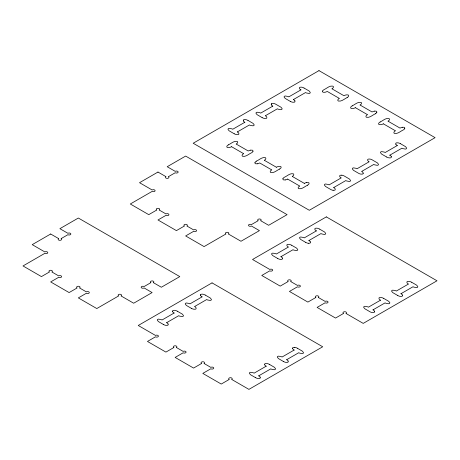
<?xml version="1.0" encoding="UTF-8"?>
<svg xmlns="http://www.w3.org/2000/svg" width="460" height="460" viewBox="0 0 460 460"><rect width="100%" height="100%" fill="white"/><g stroke="black" fill="none" stroke-linecap="round" stroke-linejoin="round"><path stroke-width="0.69" d="M252.954 151.363L252.902 150.598A1.363 0.788 0 0 0 252.137 150.155L250.671 150.15M254.984 162.576L255.035 163.34A1.363 0.788 0 0 0 255.806 163.783L257.272 163.789M282.94 178.716L282.992 179.475A1.363 0.788 0 0 0 283.757 179.923L285.223 179.929M322.563 91.074L322.615 91.839A1.363 0.788 0 0 0 323.386 92.282L324.852 92.287A5.6 3.231 0 0 0 327.233 91.419L339.348 98.411A6.59 3.806 0 0 0 338.652 98.883C337.835 99.308 337.289 100.803 338.52 101.062C341.774 101.677 344.465 98.739 347.15 97.577M376.797 112.343L376.746 111.584A1.363 0.788 0 0 0 375.981 111.142L374.515 111.13M404.748 128.484L404.697 127.719A1.363 0.788 0 0 0 403.932 127.276L402.466 127.27M271.314 103.897L271.296 104.742M200.6 294.653L200.583 295.498M363.147 173.656L363.164 172.81A5.6 3.231 0 0 0 361.658 171.436L373.767 164.439A6.59 3.806 0 0 0 374.589 164.841L377.332 165.335L378.241 165.025L378.534 164.352L377.424 162.909L372.33 159.936A5.48 3.162 0 0 0 369.782 159.039L368.454 159.091A1.363 0.788 0 0 0 367.684 159.534L367.666 160.379A5.6 3.231 0 0 0 369.173 161.759L357.063 168.751A6.59 3.806 0 0 0 356.247 168.348L353.498 167.854L352.59 168.17L352.297 168.843L353.406 170.28L358.501 173.253A5.48 3.162 0 0 0 361.054 174.15L362.382 174.098A1.363 0.788 0 0 0 363.153 173.656M244.823 122.274L232.743 129.248A6.59 3.806 0 0 0 231.92 128.846L229.178 128.351L228.263 128.668L227.976 129.34L229.086 130.784L234.18 133.751M272.78 106.133L260.693 113.114A6.59 3.806 0 0 0 259.871 112.712L257.128 112.211L256.22 112.527L255.927 113.2L257.036 114.643L262.131 117.616M300.909 89.89L288.822 96.87A6.59 3.806 0 0 0 288.006 96.468L285.263 95.973L284.349 96.29L284.061 96.962L285.171 98.4L290.266 101.373M237.36 131.916L249.446 124.942A6.59 3.806 0 0 0 250.263 125.338L253.011 125.839L253.92 125.522L254.207 124.85L253.103 123.406L248.009 120.434M293.445 99.538L305.532 92.558A6.59 3.806 0 0 0 306.348 92.96L309.097 93.455L310.005 93.144L310.293 92.471L309.183 91.028L304.089 88.055M228.373 144.86C231.052 143.698 233.743 140.76 236.998 141.375C238.228 141.634 237.688 143.129 236.865 143.554A6.59 3.806 0 0 1 236.17 144.026L248.256 151.001A5.6 3.231 0 0 1 250.66 150.132M256.502 161.098C259.187 159.942 261.878 156.998 265.132 157.619C266.363 157.872 265.817 159.367 265 159.792A6.59 3.806 0 0 1 264.305 160.27L276.391 167.244M352.216 105.84C354.896 104.679 357.587 101.74 360.841 102.361C362.077 102.614 361.531 104.109 360.709 104.535A6.59 3.806 0 0 1 360.013 105.006L372.1 111.987A5.6 3.231 0 0 1 374.503 111.113M279.571 169.079C276.885 170.24 274.195 173.178 270.94 172.558C269.709 172.304 270.256 170.809 271.072 170.384A6.59 3.806 0 0 1 271.768 169.912L259.681 162.938A5.6 3.231 0 0 1 257.278 163.806M375.279 113.821C372.6 114.983 369.909 117.921 366.654 117.3C365.424 117.047 365.964 115.552 366.787 115.126A6.59 3.806 0 0 1 367.482 114.655L355.396 107.674M380.167 121.98C382.846 120.819 385.543 117.881 388.792 118.502C390.028 118.755 389.482 120.25 388.666 120.675A6.59 3.806 0 0 1 387.97 121.147L400.056 128.121A5.6 3.231 0 0 1 402.454 127.253M307.522 185.219C304.842 186.38 302.145 189.319 298.897 188.698C297.66 188.445 298.207 186.95 299.023 186.524A6.59 3.806 0 0 1 299.719 186.053L287.632 179.072M397.279 145.532L385.198 152.507A6.59 3.806 0 0 0 384.376 152.105L381.633 151.61L380.719 151.927L380.431 152.599L381.541 154.042L386.636 157.01M333.73 187.553L345.816 180.579A6.59 3.806 0 0 0 346.639 180.981L349.381 181.476L350.29 181.159L350.583 180.487L349.473 179.049L344.379 176.077A5.48 3.162 0 0 0 341.832 175.179M389.815 155.175L401.902 148.201A6.59 3.806 0 0 0 402.718 148.603L405.467 149.097L406.375 148.781L406.663 148.108L405.559 146.665L400.459 143.692M174.11 313.03L162.023 320.005A6.59 3.806 0 0 0 161.207 319.602L158.458 319.108L157.55 319.424L157.262 320.097L158.372 321.54L163.467 324.507M202.061 296.89L189.974 303.87A6.59 3.806 0 0 0 189.158 303.468L186.415 302.973L185.501 303.284L185.213 303.957L186.323 305.4L191.417 308.372M316.359 230.903L304.273 237.883A6.59 3.806 0 0 0 303.45 237.481L300.708 236.986L299.799 237.297L299.506 237.969L300.616 239.413L305.71 242.385M166.646 322.673L178.733 315.698A6.59 3.806 0 0 0 179.549 316.1L182.292 316.595L183.206 316.279L183.494 315.606L182.384 314.163L177.29 311.19M280.939 256.686L293.026 249.711A6.59 3.806 0 0 0 293.842 250.108L296.591 250.608L297.499 250.292L297.787 249.619L296.683 248.176L291.582 245.203M308.89 240.545L320.976 233.571A6.59 3.806 0 0 0 321.799 233.973L324.541 234.468L325.45 234.151L325.743 233.479L324.634 232.041L319.539 229.068M266.19 366.189L254.104 373.169A6.59 3.806 0 0 0 253.282 372.767L250.539 372.272L249.63 372.583L249.337 373.255L250.447 374.699L255.541 377.671M294.141 350.054L282.055 357.029A6.59 3.806 0 0 0 281.238 356.626L278.49 356.132L277.581 356.448L277.294 357.121L278.404 358.558L283.498 361.531M380.483 300.202L368.397 307.182A6.59 3.806 0 0 0 367.58 306.78L364.832 306.279L363.923 306.596L363.636 307.268L364.745 308.712L369.84 311.684A5.48 3.162 0 0 0 372.387 312.582L373.716 312.53A1.363 0.788 0 0 0 374.486 312.087L374.497 311.242M258.721 375.837L270.808 368.857A6.59 3.806 0 0 0 271.63 369.259L274.373 369.754L275.281 369.437L275.575 368.765L274.465 367.327L269.37 364.354M286.678 359.697L298.759 352.716A6.59 3.806 0 0 0 299.581 353.119L302.323 353.613L303.238 353.303L303.525 352.63L302.416 351.187L297.321 348.214M373.02 309.844L385.106 302.87A6.59 3.806 0 0 0 385.923 303.272L388.666 303.767L389.58 303.45L389.867 302.778L388.757 301.34L383.663 298.367M400.971 293.71L413.057 286.729A6.59 3.806 0 0 0 413.873 287.132L416.622 287.627L417.53 287.316L417.818 286.643L416.708 285.2L411.614 282.227M306.751 182.528L308.217 182.539A1.363 0.788 0 0 1 308.988 182.982L309.039 183.741A5.48 3.162 0 0 1 307.487 185.196M341.82 175.197L340.498 175.231A1.363 0.788 0 0 0 339.727 175.674L339.716 176.519A5.6 3.231 0 0 0 341.222 177.893L329.113 184.891A6.59 3.806 0 0 0 328.291 184.489L325.548 183.988L324.639 184.305L324.346 184.977L325.456 186.421L330.55 189.393A5.48 3.162 0 0 0 333.097 190.29M333.109 190.267L334.431 190.239A1.363 0.788 0 0 0 335.202 189.796L335.214 188.951A5.6 3.231 0 0 0 333.707 187.571M308.269 243.259L309.591 243.231A1.363 0.788 0 0 0 310.362 242.788L310.373 241.943M294.762 347.34L293.445 347.369A1.363 0.788 0 0 0 292.675 347.812L292.658 348.657M383.347 123.815L395.433 130.79A6.59 3.806 0 0 0 394.737 131.267C393.921 131.692 393.375 133.187 394.605 133.44C397.86 134.061 400.551 131.117 403.236 129.962A5.48 3.162 0 0 0 404.783 128.489M304.342 183.385L292.255 176.404A6.59 3.806 0 0 0 292.951 175.933C293.767 175.507 294.314 174.012 293.083 173.759C289.829 173.138 287.138 176.077 284.452 177.238A5.48 3.162 0 0 0 282.906 178.71M231.552 146.694L243.639 153.669A6.59 3.806 0 0 0 242.937 154.146C242.121 154.571 241.575 156.066 242.811 156.32C246.06 156.94 248.756 153.996 251.436 152.841A5.48 3.162 0 0 0 252.988 151.369M397.791 295.544L392.696 292.571L391.586 291.134L391.874 290.461L392.788 290.145L395.531 290.639A6.59 3.806 0 0 1 396.347 291.042L408.434 284.061A5.6 3.231 0 0 1 406.928 282.676L406.973 281.825A1.363 0.788 0 0 1 407.738 281.382L409.055 281.353A5.48 3.162 0 0 1 411.579 282.244M277.76 258.52L272.665 255.553L271.555 254.11L271.843 253.437L272.757 253.121L275.5 253.615A6.59 3.806 0 0 1 276.322 254.018L288.403 247.043A5.6 3.231 0 0 1 286.896 245.651L286.942 244.8A1.363 0.788 0 0 1 287.707 244.358L289.029 244.329A5.48 3.162 0 0 1 291.548 245.226M205.24 295.055L210.335 298.028L211.445 299.466L211.157 300.138L210.249 300.455L207.5 299.96A6.59 3.806 0 0 1 206.684 299.558L194.597 306.538A5.6 3.231 0 0 1 196.104 307.924L196.064 308.775A1.363 0.788 0 0 1 195.293 309.218L193.976 309.247A5.48 3.162 0 0 1 191.452 308.355M395.801 144.141L395.818 143.29A1.363 0.788 0 0 1 396.583 142.847L397.906 142.819A5.48 3.162 0 0 1 400.424 143.715M391.299 156.567L391.282 157.412A1.363 0.788 0 0 1 390.517 157.861L389.195 157.889A5.48 3.162 0 0 1 386.67 156.992M402.448 295.101L402.437 295.947A1.363 0.788 0 0 1 401.666 296.395L400.349 296.418A5.48 3.162 0 0 1 397.825 295.527M294.923 100.93L294.912 101.775A1.363 0.788 0 0 1 294.141 102.218L292.825 102.246A5.48 3.162 0 0 1 290.3 101.355M243.346 120.876L243.363 120.031A1.363 0.788 0 0 1 244.128 119.588L245.45 119.56A5.48 3.162 0 0 1 247.969 120.457M282.423 258.077L282.405 258.923A1.363 0.788 0 0 1 281.641 259.371L280.318 259.4A5.48 3.162 0 0 1 277.794 258.503M288.155 361.089L288.138 361.934A1.363 0.788 0 0 1 287.373 362.382L286.057 362.411A5.48 3.162 0 0 1 283.532 361.514M264.707 364.797L264.724 363.952A1.363 0.788 0 0 1 265.489 363.503L266.811 363.48A5.48 3.162 0 0 1 269.336 364.372M260.205 377.229L260.188 378.074A1.363 0.788 0 0 1 259.423 378.517L258.1 378.546A5.48 3.162 0 0 1 255.582 377.654M172.632 311.638L172.644 310.787A1.363 0.788 0 0 1 173.414 310.345L174.731 310.316A5.48 3.162 0 0 1 177.255 311.213M168.124 324.064L168.107 324.909A1.363 0.788 0 0 1 167.342 325.358L166.025 325.387A5.48 3.162 0 0 1 163.501 324.49M266.214 366.171A5.6 3.231 0 0 1 264.678 364.803M258.698 375.849A5.6 3.231 0 0 1 260.233 377.223M294.774 347.317A5.48 3.162 0 0 1 297.286 348.231M294.164 350.037A5.6 3.231 0 0 1 292.635 348.663M286.649 359.714A5.6 3.231 0 0 1 288.184 361.083M205.206 295.073A5.48 3.162 0 0 0 202.693 294.158L201.365 294.21A1.363 0.788 0 0 0 200.594 294.653M202.089 296.872A5.6 3.231 0 0 1 200.554 295.504M174.139 313.013A5.6 3.231 0 0 1 172.603 311.638M166.618 322.69A5.6 3.231 0 0 1 168.153 324.058M280.916 256.703A5.6 3.231 0 0 1 282.446 258.071M319.499 229.086A5.48 3.162 0 0 0 316.992 228.171L315.658 228.223A1.363 0.788 0 0 0 314.887 228.666L314.876 229.511A5.6 3.231 0 0 0 316.382 230.886M308.257 243.282A5.48 3.162 0 0 1 305.75 242.368M308.867 240.563A5.6 3.231 0 0 1 310.402 241.937M397.308 145.515A5.6 3.231 0 0 1 395.772 144.141M389.792 155.192A5.6 3.231 0 0 1 391.322 156.561M380.202 121.998A5.48 3.162 0 0 0 378.614 123.447L378.701 124.217A1.363 0.788 0 0 0 379.471 124.66L380.937 124.671A5.6 3.231 0 0 0 383.318 123.797M322.529 91.068A5.48 3.162 0 0 1 324.116 89.62C326.772 88.429 329.464 85.497 332.712 86.118C333.943 86.371 333.397 87.866 332.58 88.291A6.59 3.806 0 0 1 331.884 88.768L343.971 95.743A5.6 3.231 0 0 1 346.374 94.875L347.846 94.898A1.363 0.788 0 0 1 348.617 95.341L348.663 96.105A5.48 3.162 0 0 1 347.116 97.56M352.245 105.863A5.48 3.162 0 0 0 350.664 107.312L350.75 108.077A1.363 0.788 0 0 0 351.515 108.525L352.981 108.531A5.6 3.231 0 0 0 355.367 107.663M376.832 112.349A5.48 3.162 0 0 1 375.251 113.804M228.401 144.877A5.48 3.162 0 0 0 226.82 146.326L226.906 147.096A1.363 0.788 0 0 0 227.671 147.539L229.137 147.545A5.6 3.231 0 0 0 231.524 146.677M254.949 162.57A5.48 3.162 0 0 1 256.536 161.121M279.536 169.061A5.48 3.162 0 0 0 281.123 167.612L281.031 166.842A1.363 0.788 0 0 0 280.267 166.399L278.8 166.388A5.6 3.231 0 0 0 276.42 167.262M271.308 103.897A1.363 0.788 0 0 1 272.078 103.448L273.401 103.419A5.48 3.162 0 0 1 275.919 104.316L281.054 107.272L282.164 108.709L281.871 109.382L280.962 109.698L278.219 109.204A6.59 3.806 0 0 1 277.397 108.801L265.311 115.776A5.6 3.231 0 0 1 266.823 117.168L266.777 118.019A1.363 0.788 0 0 1 266.012 118.462L264.69 118.49A5.48 3.162 0 0 1 262.171 117.599M272.803 106.116A5.6 3.231 0 0 1 271.268 104.748M304.054 88.073A5.48 3.162 0 0 0 301.541 87.159L300.213 87.21A1.363 0.788 0 0 0 299.443 87.653L299.431 88.498A5.6 3.231 0 0 0 300.938 89.878M293.417 99.555A5.6 3.231 0 0 1 294.952 100.924M244.852 122.256A5.6 3.231 0 0 1 243.317 120.882M234.215 133.733A5.48 3.162 0 0 0 236.727 134.648L238.056 134.596A1.363 0.788 0 0 0 238.826 134.159L238.843 133.308A5.6 3.231 0 0 0 237.337 131.934M287.609 179.061A5.6 3.231 0 0 1 285.234 179.946M304.37 183.396A5.6 3.231 0 0 1 306.745 182.511M400.942 293.727A5.6 3.231 0 0 1 402.477 295.096M383.628 298.385A5.48 3.162 0 0 0 381.116 297.471L379.787 297.522A1.363 0.788 0 0 0 379.017 297.965L379.005 298.81A5.6 3.231 0 0 0 380.512 300.184M372.991 309.862A5.6 3.231 0 0 1 374.526 311.236M318.981 70.621L193.189 143.244L309.304 210.283L435.091 137.661L318.981 70.621M50.669 234.002L32.223 244.651L44.838 251.936A1.725 0.995 0 0 1 47.276 251.936A1.725 0.995 0 0 1 47.276 253.339A1.725 0.995 0 0 1 44.838 253.339L23 265.949L41.446 276.598L49.45 271.975A1.725 0.995 0 0 1 49.45 270.572A1.725 0.995 0 0 1 51.888 270.572A1.725 0.995 0 0 1 51.888 271.975L58.673 275.897A1.725 0.995 0 0 1 61.111 275.897A1.725 0.995 0 0 1 61.111 277.305A1.725 0.995 0 0 1 58.673 277.305L50.669 281.922L69.115 292.571L77.119 287.954A1.725 0.995 0 0 1 77.119 286.545A1.725 0.995 0 0 1 79.557 286.545A1.725 0.995 0 0 1 79.557 287.954L86.342 291.87A1.725 0.995 0 0 1 88.78 291.87A1.725 0.995 0 0 1 88.78 293.279A1.725 0.995 0 0 1 86.342 293.279L78.338 297.896L96.784 308.551L118.623 295.941A1.725 0.995 0 0 1 118.623 294.532A1.725 0.995 0 0 1 121.06 294.532A1.725 0.995 0 0 1 121.06 295.941L133.676 303.226L152.122 292.571L144.118 287.954A1.725 0.995 0 0 1 141.68 287.954A1.725 0.995 0 0 1 141.68 286.545A1.725 0.995 0 0 1 144.118 286.545L150.903 282.63A1.725 0.995 0 0 1 150.903 281.221A1.725 0.995 0 0 1 153.341 281.221A1.725 0.995 0 0 1 153.341 282.63L161.345 287.247L179.791 276.598L78.338 218.028L59.892 228.677L67.896 233.295A1.725 0.995 0 0 1 70.334 233.295A1.725 0.995 0 0 1 70.334 234.703A1.725 0.995 0 0 1 67.896 234.703L61.111 238.619A1.725 0.995 0 0 1 61.111 240.028A1.725 0.995 0 0 1 58.673 240.028A1.725 0.995 0 0 1 58.673 238.619L50.669 234.002M157.975 172.046L139.529 182.695L152.145 189.98A1.725 0.995 0 0 1 154.583 189.98A1.725 0.995 0 0 1 154.583 191.389A1.725 0.995 0 0 1 152.145 191.389L130.306 203.998L148.752 214.647L156.756 210.024A1.725 0.995 0 0 1 156.756 208.616A1.725 0.995 0 0 1 159.195 208.616A1.725 0.995 0 0 1 159.195 210.024L165.98 213.94A1.725 0.995 0 0 1 168.417 213.94A1.725 0.995 0 0 1 168.417 215.349A1.725 0.995 0 0 1 165.98 215.349L157.975 219.972L176.421 230.621L184.425 225.998A1.725 0.995 0 0 1 184.425 224.595A1.725 0.995 0 0 1 186.863 224.595A1.725 0.995 0 0 1 186.863 225.998L193.648 229.919A1.725 0.995 0 0 1 196.086 229.919A1.725 0.995 0 0 1 196.086 231.322A1.725 0.995 0 0 1 193.648 231.322L185.644 235.945L204.09 246.594L225.929 233.985A1.725 0.995 0 0 1 225.929 232.582A1.725 0.995 0 0 1 228.367 232.582A1.725 0.995 0 0 1 228.367 233.985L240.982 241.27L259.428 230.621L251.424 225.998A1.725 0.995 0 0 1 248.986 225.998A1.725 0.995 0 0 1 248.986 224.595A1.725 0.995 0 0 1 251.424 224.595L258.209 220.673A1.725 0.995 0 0 1 258.209 219.27A1.725 0.995 0 0 1 260.647 219.27A1.725 0.995 0 0 1 260.647 220.673L268.651 225.296L287.097 214.647L185.644 156.072L167.198 166.721L175.202 171.344A1.725 0.995 0 0 1 177.64 171.344A1.725 0.995 0 0 1 177.64 172.753A1.725 0.995 0 0 1 175.202 172.753L168.417 176.669A1.725 0.995 0 0 1 168.417 178.077A1.725 0.995 0 0 1 165.98 178.077A1.725 0.995 0 0 1 165.98 176.669L157.975 172.046M212.031 282.877L138.247 325.479L155.474 335.426A1.725 0.995 0 0 1 157.906 335.426A1.725 0.995 0 0 1 157.906 336.829A1.725 0.995 0 0 1 155.474 336.829L147.47 341.452L165.916 352.101L173.92 347.484A1.725 0.995 0 0 1 173.932 346.075A1.725 0.995 0 0 1 176.364 346.081A1.725 0.995 0 0 1 176.364 347.484L183.132 351.394A1.725 0.995 0 0 1 185.57 351.394A1.725 0.995 0 0 1 185.575 352.797A1.725 0.995 0 0 1 183.143 352.808L175.139 357.426L193.585 368.08L201.589 363.457A1.725 0.995 0 0 1 201.589 362.049A1.725 0.995 0 0 1 204.027 362.049A1.725 0.995 0 0 1 204.027 363.457L210.812 367.373A1.725 0.995 0 0 1 213.244 367.373A1.725 0.995 0 0 1 213.244 368.782A1.725 0.995 0 0 1 210.812 368.782L202.808 373.405L221.254 384.054L229.258 379.431A1.725 0.995 0 0 1 229.212 378.016A1.725 0.995 0 0 1 231.656 378.005A1.725 0.995 0 0 1 231.667 379.414L248.923 389.378L322.707 346.777L212.031 282.877M326.324 216.89L252.54 259.492L269.767 269.439A1.725 0.995 0 0 1 272.199 269.439A1.725 0.995 0 0 1 272.205 270.842A1.725 0.995 0 0 1 269.767 270.842L261.763 275.465L280.209 286.114L288.213 281.491A1.725 0.995 0 0 1 288.224 280.088A1.725 0.995 0 0 1 290.657 280.094A1.725 0.995 0 0 1 290.657 281.497L297.43 285.407A1.725 0.995 0 0 1 299.862 285.407A1.725 0.995 0 0 1 299.868 286.81A1.725 0.995 0 0 1 297.436 286.821L289.432 291.439L307.878 302.088L315.882 297.471A1.725 0.995 0 0 1 315.882 296.062A1.725 0.995 0 0 1 318.32 296.062A1.725 0.995 0 0 1 318.32 297.471L325.105 301.386A1.725 0.995 0 0 1 327.543 301.386A1.725 0.995 0 0 1 327.543 302.795A1.725 0.995 0 0 1 325.105 302.795L317.101 307.418L335.547 318.067L343.551 313.444A1.725 0.995 0 0 1 343.505 312.029A1.725 0.995 0 0 1 345.954 312.018A1.725 0.995 0 0 1 345.96 313.427L363.216 323.391L437 280.79L326.324 216.89"/></g></svg>
